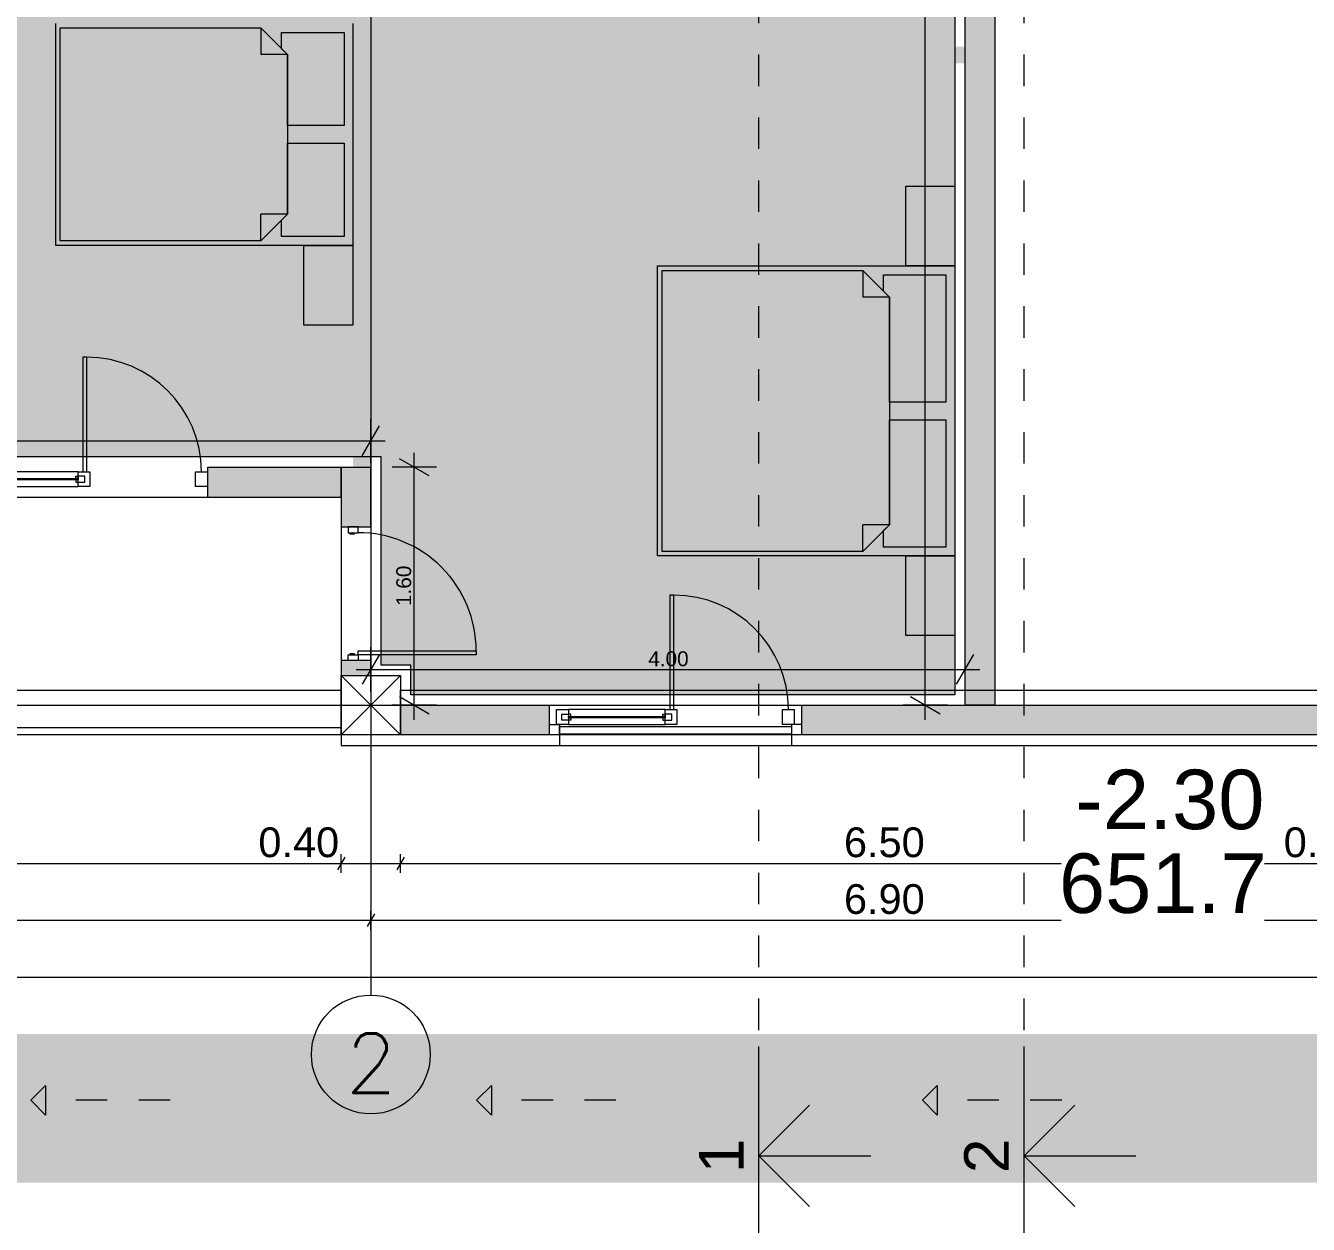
# Model space of a CAD drawing. Header units: millimetres. Extents: x 475616349 to 476941521, y 4620115302 to 4621446928.
# Drawn here: x 476502384 to 476511016, y 4620378871 to 4620386934 of the extents above; entities that cross this region are included whole.
import ezdxf

# ---------------------------------------------------------------- set-up
doc = ezdxf.new("R2010")
doc.units = ezdxf.units.MM
doc.header["$MEASUREMENT"] = 0
doc.set_wipeout_variables(frame=1)
doc.linetypes.add('Dashed', pattern=[423.333333, 211.666667, -211.666667])
doc.linetypes.add('Wipeout_Contour', pattern=[1000, 0, -1000])
for name, color, linetype, lineweight in [('0_Pen_No__42_Pen_No__250_Pen_No__5', 5, 'Continuous', 0), ('2D Drafting - General_Pen_No__1_Pen_No__7', 7, 'Continuous', 0), ('2D Drafting - General_Pen_No__250_Pen_No__7_Pen_No__250', 7, 'Continuous', 0), ('2D Drafting - General_Pen_No__250_Pen_No__7_Pen_No__7', 7, 'Continuous', 0), ('2D Drafting - General_Pen_No__7_Pen_No__250', 7, 'Continuous', 0), ('2D Drafting - General_Pen_No__7_Pen_No__7_Pen_No__7', 7, 'Continuous', 0), ('Annotation - Text_Pen_No__7_Pen_No__5', 5, 'Continuous', 0), ('Doors_Pen_No__7_Pen_No__7_Pen_No__7', 7, 'Continuous', 0), ('G-Anno-Nplt_Pen_No__151', 151, 'Continuous', 0), ('G-Anno-Nplt_Pen_No__4', 7, 'Continuous', 0), ('kar-panjara_Pen_No__7_Pen_No__7_Pen_No__7', 7, 'Continuous', 0), ('New_._Pen_No__1', 1, 'Continuous', 0), ('New_2D Drafting - General_Pen_No__250_Pen_No__7_Pen_No__7', 7, 'Continuous', 0), ('New_Annotation - Text_Pen_No__1', 1, 'Continuous', 0), ('New_Car-Art_Pen_No__40', 40, 'Continuous', 0), ('New_Doors_Pen_No__7_Pen_No__7_Pen_No__250', 7, 'Continuous', 0), ('New_Interior - Furniture _Pen_No__250', 7, 'Continuous', 0), ('New_New_0_Pen_No__41_Pen_No__7', 7, 'Continuous', 0), ('New_reg_nak_Pen_No__250', 7, 'Continuous', 0), ('New_reg_nak_Pen_No__7', 7, 'Continuous', 0), ('New_shenobebi_Pen_No__1', 1, 'Continuous', 0), ('New_zoma_Pen_No__1', 1, 'Continuous', 0), ('zoma_Pen_No__142', 142, 'Continuous', 0), ('zoma_Pen_No__4', 7, 'Continuous', 0), ('zoma_Pen_No__5_Pen_No__5', 5, 'Continuous', 0)]:
    doc.layers.add(name, color=color, linetype=linetype, lineweight=lineweight)
doc.layers.add('New_2D Drafting - General_Pen_No__250_Pen_No__7_Pen_No__15', color=7, linetype='Continuous', lineweight=0, true_color=0xf8d731)
for name, color, linetype in [('New_Car-Art', 7, 'Continuous'), ('New_zoma', 7, 'Continuous'), ('zoma', 7, 'Continuous')]:
    doc.layers.add(name, color=color, linetype=linetype)
doc.styles.add('GENERATED_STYLE_1', font='arial.ttf')
doc.styles.add('GENERATED_STYLE_2', font='arial.ttf')
doc.dimstyles.new('GENERATED_STYLE__1', dxfattribs={"dimtxt": 200, "dimasz": 64.421331, "dimexe": 0.18, "dimexo": 3, "dimgap": 0.09, "dimtad": 1, "dimtih": 1, "dimtoh": 1, "dimlfac": 0.001, "dimzin": 0, "dimdsep": 46, "dimtxsty": 'GENERATED_STYLE_2', "dimblk": 'ARROWHEAD_2', "dimblk1": 'ARROWHEAD_2', "dimblk2": 'ARROWHEAD_2', "dimcen": 0.09, "dimclrd": 142, "dimclre": 142, "dimclrt": 142, "dimadec": 0, "dimazin": 0, "dimtfac": 1, "dimtdec": 4, "dimtmove": 0, "dimatfit": 3, "dimfxl": 1, "dimtolj": 1, "dimtzin": 0, "dimarcsym": 0})
doc.dimstyles.new('GENERATED_STYLE__41', dxfattribs={"dimtxt": 100, "dimasz": 152, "dimexe": 0.18, "dimexo": 3, "dimgap": 0.09, "dimtad": 1, "dimtih": 1, "dimtoh": 1, "dimlfac": 0.001, "dimzin": 0, "dimdsep": 46, "dimtxsty": 'GENERATED_STYLE_2', "dimblk": 'ARROWHEAD_2', "dimblk1": 'ARROWHEAD_2', "dimblk2": 'ARROWHEAD_2', "dimcen": 0.09, "dimclrd": 7, "dimclre": 7, "dimclrt": 7, "dimadec": 0, "dimazin": 0, "dimtfac": 1, "dimtdec": 4, "dimtmove": 0, "dimatfit": 3, "dimfxl": 1, "dimtolj": 1, "dimtzin": 0, "dimarcsym": 0})
doc.dimstyles.new('GENERATED_STYLE__43', dxfattribs={"dimtxt": 100, "dimasz": 152, "dimexe": 0.18, "dimexo": 3, "dimgap": 0.09, "dimtad": 1, "dimlfac": 0.001, "dimzin": 0, "dimdsep": 46, "dimtxsty": 'GENERATED_STYLE_2', "dimblk": 'ARROWHEAD_2', "dimblk1": 'ARROWHEAD_2', "dimblk2": 'ARROWHEAD_2', "dimcen": 0.09, "dimclrd": 7, "dimclre": 7, "dimclrt": 7, "dimadec": 0, "dimazin": 0, "dimtfac": 1, "dimtdec": 4, "dimtmove": 0, "dimatfit": 3, "dimfxl": 1, "dimtolj": 1, "dimtzin": 0, "dimarcsym": 0})
doc.dimstyles.new('GENERATED_STYLE__53', dxfattribs={"dimtxt": 279.999995, "dimasz": 64.421331, "dimexe": 0.18, "dimexo": 3, "dimgap": 0.09, "dimtad": 1, "dimlfac": 0.001, "dimzin": 0, "dimdsep": 46, "dimtxsty": 'GENERATED_STYLE_1', "dimblk": 'ARROWHEAD_2', "dimblk1": 'ARROWHEAD_2', "dimblk2": 'ARROWHEAD_2', "dimcen": 0.09, "dimclrd": 1, "dimclre": 1, "dimclrt": 1, "dimadec": 0, "dimazin": 0, "dimtfac": 1, "dimtdec": 4, "dimtmove": 2, "dimatfit": 3, "dimfxl": 1, "dimtolj": 1, "dimtzin": 0, "dimarcsym": 0})

# ---------------------------------------------------------------- blocks, each defined once
blk = doc.blocks.new('Line_37', base_point=(476509356.7, 4620379706.4))
at = {"layer": 'New_Car-Art_Pen_No__40', "linetype": 'Continuous', "lineweight": 0}
blk.add_hatch(color=40, dxfattribs=at).paths.add_polyline_path([(476508418.8, 4620379706.4), (476508518.8, 4620379606.4), (476508518.8, 4620379806.4)])
at = {"layer": 'New_Car-Art_Pen_No__40', "color": 40, "linetype": 'Continuous', "lineweight": 0}
for p, q in [((476508418.8, 4620379706.4), (476508518.8, 4620379806.4)), ((476508518.8, 4620379806.4), (476508518.8, 4620379606.4)), ((476508418.8, 4620379706.4), (476508518.8, 4620379606.4))]:
    blk.add_line(p, q, dxfattribs=at)
at = {"layer": 'New_Car-Art_Pen_No__40', "color": 40, "linetype": 'Dashed', "lineweight": 0}
blk.add_line((476509356.7, 4620379706.4), (476508518.8, 4620379706.4), dxfattribs=at)
blk = doc.blocks.new('Line_38', base_point=(476506356.7, 4620379706.4))
at = {"layer": 'New_Car-Art_Pen_No__40', "linetype": 'Continuous', "lineweight": 0}
blk.add_hatch(color=40, dxfattribs=at).paths.add_polyline_path([(476505418.8, 4620379706.4), (476505518.8, 4620379606.4), (476505518.8, 4620379806.4)])
at = {"layer": 'New_Car-Art_Pen_No__40', "color": 40, "linetype": 'Continuous', "lineweight": 0}
for p, q in [((476505418.8, 4620379706.4), (476505518.8, 4620379806.4)), ((476505518.8, 4620379806.4), (476505518.8, 4620379606.4)), ((476505418.8, 4620379706.4), (476505518.8, 4620379606.4))]:
    blk.add_line(p, q, dxfattribs=at)
at = {"layer": 'New_Car-Art_Pen_No__40', "color": 40, "linetype": 'Dashed', "lineweight": 0}
blk.add_line((476506356.7, 4620379706.4), (476505518.8, 4620379706.4), dxfattribs=at)
blk = doc.blocks.new('Line_39', base_point=(476503356.7, 4620379706.4))
at = {"layer": 'New_Car-Art_Pen_No__40', "linetype": 'Continuous', "lineweight": 0}
blk.add_hatch(color=40, dxfattribs=at).paths.add_polyline_path([(476502418.8, 4620379706.4), (476502518.8, 4620379606.4), (476502518.8, 4620379806.4)])
at = {"layer": 'New_Car-Art_Pen_No__40', "color": 40, "linetype": 'Continuous', "lineweight": 0}
for p, q in [((476502418.8, 4620379706.4), (476502518.8, 4620379806.4)), ((476502518.8, 4620379806.4), (476502518.8, 4620379606.4)), ((476502418.8, 4620379706.4), (476502518.8, 4620379606.4))]:
    blk.add_line(p, q, dxfattribs=at)
at = {"layer": 'New_Car-Art_Pen_No__40', "color": 40, "linetype": 'Dashed', "lineweight": 0}
blk.add_line((476503356.7, 4620379706.4), (476502518.8, 4620379706.4), dxfattribs=at)
blk = doc.blocks.new('*D1218', base_point=(476577134.1, 4620325125.7))
at = {"layer": 'zoma_Pen_No__142', "color": 142, "linetype": 'Continuous', "lineweight": 0, "transparency": 16777216}
for p, q in [((476497807.1, 4620380853.2), (476497807.1, 4620380980.3)), ((476504707.1, 4620380853.2), (476504707.1, 4620380980.3)), ((476497765.7, 4620380916.8), (476497807.1, 4620380916.8)), ((476497831.6, 4620380959.2), (476497782.7, 4620380874.4)), ((476497807.1, 4620380916.8), (476504707.1, 4620380916.8)), ((476504731.6, 4620380959.2), (476504682.7, 4620380874.4))]:
    blk.add_line(p, q, dxfattribs=at)
at = {"layer": 'zoma_Pen_No__142', "color": 142, "lineweight": 0, "transparency": 16777216, "insert": (476500991.1, 4620380956.8), "char_height": 200, "attachment_point": 7, "style": 'GENERATED_STYLE_2'}
blk.add_mtext('\\A1;{\\pql;\\fArial CYR|b0|i0|c204|p34;6.90}', dxfattribs=at)
blk = doc.blocks.new('ARROWHEAD_2')
at = {"color": 0, "linetype": 'Continuous', "lineweight": 0}
for p, q in [((-0.378, -0.655), (0.378, 0.655)), ((0, 0), (-1, 0))]:
    blk.add_line(p, q, dxfattribs=at)
blk = doc.blocks.new('*D1219', base_point=(476577134.1, 4620325125.7))
at = {"layer": 'zoma_Pen_No__142', "color": 142, "linetype": 'Continuous', "lineweight": 0, "transparency": 16777216}
for p, q in [((476504707.1, 4620380853.2), (476504707.1, 4620380980.3)), ((476511607.1, 4620380853.2), (476511607.1, 4620380980.3)), ((476504731.6, 4620380959.2), (476504682.7, 4620380874.4)), ((476504707.1, 4620380916.8), (476511607.1, 4620380916.8)), ((476511631.6, 4620380959.2), (476511582.7, 4620380874.4))]:
    blk.add_line(p, q, dxfattribs=at)
at = {"layer": 'zoma_Pen_No__142', "color": 142, "lineweight": 0, "transparency": 16777216, "insert": (476507891.1, 4620380956.8), "char_height": 200, "attachment_point": 7, "style": 'GENERATED_STYLE_2'}
blk.add_mtext('\\A1;{\\pql;\\fArial CYR|b0|i0|c204|p34;6.90}', dxfattribs=at)
blk = doc.blocks.new('*D1230', base_point=(476577134.1, 4620325125.7))
at = {"layer": 'zoma_Pen_No__142', "color": 142, "linetype": 'Continuous', "lineweight": 0, "transparency": 16777216}
for p, q in [((476497565.7, 4620380534), (476497607.1, 4620380534)), ((476497631.6, 4620380576.4), (476497582.7, 4620380491.6)), ((476497607.1, 4620380470.4), (476497607.1, 4620380597.6)), ((476497607.1, 4620380534), (476539407.1, 4620380534)), ((476539382.7, 4620380491.6), (476539431.6, 4620380576.4)), ((476539407.1, 4620380470.4), (476539407.1, 4620380597.6)), ((476539407.1, 4620380534), (476539448.6, 4620380534))]:
    blk.add_line(p, q, dxfattribs=at)
at = {"layer": 'zoma_Pen_No__142', "color": 142, "lineweight": 0, "transparency": 16777216, "insert": (476518165.2, 4620380574), "char_height": 200, "attachment_point": 7, "style": 'GENERATED_STYLE_2'}
blk.add_mtext('\\A1;{\\pql;\\fArial CYR|b0|i0|c204|p34;41.80}', dxfattribs=at)
blk = doc.blocks.new('*D1232', base_point=(476577134.1, 4620325125.7))
at = {"layer": 'zoma_Pen_No__142', "color": 142, "linetype": 'Continuous', "lineweight": 0, "transparency": 16777216}
for p, q in [((476498031.6, 4620381340.9), (476497982.7, 4620381256.2)), ((476498007.1, 4620381235), (476498007.1, 4620381362.1)), ((476504531.6, 4620381340.9), (476504482.7, 4620381256.2)), ((476504507.1, 4620381235), (476504507.1, 4620381362.1)), ((476498007.1, 4620381298.6), (476504507.1, 4620381298.6))]:
    blk.add_line(p, q, dxfattribs=at)
at = {"layer": 'zoma_Pen_No__142', "color": 142, "lineweight": 0, "transparency": 16777216, "char_height": 200, "attachment_point": 7, "style": 'GENERATED_STYLE_2'}
for s, insert in [('\\A1;{\\pql;\\fArial CYR|b0|i0|c204|p34;6.50}', (476500991.1, 4620381338.6)), ('\\A1;{\\pql;\\fArial CYR|b0|i0|c204|p34;0.40}', (476503950.5, 4620381338.6))]:
    blk.add_mtext(s, dxfattribs=dict(at, insert=insert))
blk = doc.blocks.new('*D1233', base_point=(476577134.1, 4620325125.7))
at = {"layer": 'zoma_Pen_No__142', "color": 142, "linetype": 'Continuous', "lineweight": 0, "transparency": 16777216}
for p, q in [((476504531.6, 4620381340.9), (476504482.7, 4620381256.2)), ((476504507.1, 4620381235), (476504507.1, 4620381362.1)), ((476504931.6, 4620381340.9), (476504882.7, 4620381256.2)), ((476504907.1, 4620381235), (476504907.1, 4620381362.1)), ((476504507.1, 4620381298.6), (476504907.1, 4620381298.6))]:
    blk.add_line(p, q, dxfattribs=at)
blk = doc.blocks.new('*D1234', base_point=(476577134.1, 4620325125.7))
at = {"layer": 'zoma_Pen_No__142', "color": 142, "linetype": 'Continuous', "lineweight": 0, "transparency": 16777216}
for p, q in [((476504931.6, 4620381340.9), (476504882.7, 4620381256.2)), ((476504907.1, 4620381235), (476504907.1, 4620381362.1)), ((476511431.6, 4620381340.9), (476511382.7, 4620381256.2)), ((476511407.1, 4620381235), (476511407.1, 4620381362.1)), ((476504907.1, 4620381298.6), (476511407.1, 4620381298.6))]:
    blk.add_line(p, q, dxfattribs=at)
at = {"layer": 'zoma_Pen_No__142', "color": 142, "lineweight": 0, "transparency": 16777216, "char_height": 200, "attachment_point": 7, "style": 'GENERATED_STYLE_2'}
for s, insert in [('\\A1;{\\pql;\\fArial CYR|b0|i0|c204|p34;6.50}', (476507891.1, 4620381338.6)), ('\\A1;{\\pql;\\fArial CYR|b0|i0|c204|p34;0.40}', (476510850.5, 4620381338.6))]:
    blk.add_mtext(s, dxfattribs=dict(at, insert=insert))
blk = doc.blocks.new('*D1899', base_point=(476577134.1, 4620325125.7))
at = {"layer": 'zoma_Pen_No__4', "color": 7, "linetype": 'Continuous', "lineweight": 0, "transparency": 16777216}
for p, q in [((476497807.3, 4620383991.7), (476497807.3, 4620384291.7)), ((476504706.9, 4620383991.7), (476504706.9, 4620384291.7)), ((476497865.1, 4620384241.7), (476497749.6, 4620384041.7)), ((476504649.2, 4620384041.7), (476504764.7, 4620384241.7)), ((476497709.5, 4620384141.7), (476497807.3, 4620384141.7)), ((476497807.3, 4620384141.7), (476504706.9, 4620384141.7)), ((476504706.9, 4620384141.7), (476504804.7, 4620384141.7))]:
    blk.add_line(p, q, dxfattribs=at)
at = {"layer": 'zoma_Pen_No__4', "color": 7, "lineweight": 0, "transparency": 16777216, "insert": (476501124.1, 4620384161.7), "char_height": 100, "attachment_point": 7, "style": 'GENERATED_STYLE_2'}
blk.add_mtext('\\A1;{\\pql;\\fArial CYR|b0|i0|c204|p34;6.90}', dxfattribs=at)
blk = doc.blocks.new('*D1900', base_point=(476577134.1, 4620325125.7))
at = {"layer": 'zoma_Pen_No__4', "color": 7, "linetype": 'Continuous', "lineweight": 0, "transparency": 16777216}
for p, q in [((476505099.9, 4620383905.7), (476504899.9, 4620384021.2)), ((476504999.9, 4620383963.5), (476504999.9, 4620384061.3)), ((476505149.9, 4620383963.5), (476504849.9, 4620383963.5)), ((476504999.9, 4620382363.5), (476504999.9, 4620383963.5)), ((476505149.9, 4620382363.5), (476504849.9, 4620382363.5)), ((476504899.9, 4620382421.2), (476505099.9, 4620382305.7)), ((476504999.9, 4620382265.7), (476504999.9, 4620382363.5))]:
    blk.add_line(p, q, dxfattribs=at)
at = {"layer": 'zoma_Pen_No__4', "color": 7, "lineweight": 0, "transparency": 16777216, "insert": (476504979.9, 4620383030.4), "char_height": 100, "attachment_point": 7, "rotation": 90, "style": 'GENERATED_STYLE_2'}
blk.add_mtext('\\A1;{\\pql;\\fArial CYR|b0|i0|c204|p34;1.60}', dxfattribs=at)
blk = doc.blocks.new('*D1901', base_point=(476577134.1, 4620325125.7))
at = {"layer": 'zoma_Pen_No__4', "color": 7, "linetype": 'Continuous', "lineweight": 0, "transparency": 16777216}
for p, q in [((476504764.9, 4620382704.5), (476504649.4, 4620382504.5)), ((476504707.1, 4620382454.5), (476504707.1, 4620382754.5)), ((476508649.4, 4620382504.5), (476508764.9, 4620382704.5)), ((476508707.1, 4620382454.5), (476508707.1, 4620382754.5)), ((476504609.3, 4620382604.5), (476504707.1, 4620382604.5)), ((476504707.1, 4620382604.5), (476508707.1, 4620382604.5)), ((476508707.1, 4620382604.5), (476508804.9, 4620382604.5))]:
    blk.add_line(p, q, dxfattribs=at)
at = {"layer": 'zoma_Pen_No__4', "color": 7, "lineweight": 0, "transparency": 16777216, "insert": (476506574.1, 4620382624.5), "char_height": 100, "attachment_point": 7, "style": 'GENERATED_STYLE_2'}
blk.add_mtext('\\A1;{\\pql;\\fArial CYR|b0|i0|c204|p34;4.00}', dxfattribs=at)
blk = doc.blocks.new('*D1902', base_point=(476577134.1, 4620325125.7))
at = {"layer": 'zoma_Pen_No__4', "color": 7, "linetype": 'Continuous', "lineweight": 0, "transparency": 16777216}
for p, q in [((476508538.2, 4620392612.4), (476508338.2, 4620392727.9)), ((476508438.2, 4620392670.2), (476508438.2, 4620392768)), ((476508588.2, 4620392670.2), (476508288.2, 4620392670.2)), ((476508438.2, 4620382363.5), (476508438.2, 4620392670.2)), ((476508588.2, 4620382363.5), (476508288.2, 4620382363.5)), ((476508338.2, 4620382421.2), (476508538.2, 4620382305.7)), ((476508438.2, 4620382265.7), (476508438.2, 4620382363.5))]:
    blk.add_line(p, q, dxfattribs=at)
at = {"layer": 'zoma_Pen_No__4', "color": 7, "lineweight": 0, "transparency": 16777216, "insert": (476508418.2, 4620387345.9), "char_height": 100, "attachment_point": 7, "rotation": 90, "style": 'GENERATED_STYLE_2'}
blk.add_mtext('\\A1;{\\pql;\\fArial CYR|b0|i0|c204|p34;10.31}', dxfattribs=at)
blk = doc.blocks.new('*D2353', base_point=(476577134.1, 4620325125.7))
at = {"layer": 'New_zoma_Pen_No__1', "color": 1, "linetype": 'Continuous', "lineweight": 0, "transparency": 16777216}
for p, q in [((476519178.4, 4620382863.5), (476519051.2, 4620382863.5)), ((476519157.2, 4620382839), (476519072.4, 4620382887.9)), ((476519114.8, 4620382863.5), (476519114.8, 4620382904.9)), ((476519114.8, 4620376864.2), (476519114.8, 4620382863.5)), ((476519178.4, 4620376864.2), (476519051.2, 4620376864.2)), ((476519072.4, 4620376888.6), (476519157.2, 4620376839.7)), ((476519114.8, 4620376822.7), (476519114.8, 4620376864.2))]:
    blk.add_line(p, q, dxfattribs=at)
at = {"color": 254, "linetype": 'Wipeout_Contour', "lineweight": 0, "ltscale": 18579553919.84245, "transparency": 16777216}
blk.add_wipeout([(476519108.8, 4620380374.7), (476519108.8, 4620381219.7), (476518728.8, 4620381219.7), (476518728.8, 4620380374.7)], dxfattribs=at).dxf.layer = 'New_zoma'
at = {"layer": 'New_zoma_Pen_No__1', "color": 1, "lineweight": 0, "transparency": 16777216, "insert": (476519058.8, 4620380424.7), "char_height": 280, "attachment_point": 7, "rotation": 90, "style": 'GENERATED_STYLE_1'}
blk.add_mtext('\\A1;{\\pql;\\fArial|b0|i0|c0|p34;6.00}', dxfattribs=at)

msp = doc.modelspace()

# ---------------------------------------------------------------- hatches: boundary and pattern name
at = {"layer": '2D Drafting - General_Pen_No__250_Pen_No__7_Pen_No__7', "linetype": 'Continuous', "lineweight": 0}
for points in [[(476508707.131, 4620382363.476), (476508707.131, 4620392666.734), (476508907.131, 4620392666.734), (476508907.131, 4620382363.476)], [(476503607.289, 4620383763.472), (476504507.131, 4620383763.472), (476504507.131, 4620383963.472), (476503607.289, 4620383963.472)], [(476504506.939, 4620383963.472), (476504506.939, 4620383563.457), (476504706.939, 4620383563.457), (476504706.939, 4620383963.472)], [(476504707.131, 4620382663.459), (476504507.131, 4620382663.459), (476504507.131, 4620382563.476), (476504707.131, 4620382563.476)], [(476504907.131, 4620382363.477), (476505907.155, 4620382363.477), (476505907.155, 4620382163.477), (476504907.131, 4620382163.477)], [(476511407.131, 4620382163.476), (476507607.157, 4620382163.477), (476507607.157, 4620382363.477), (476511407.131, 4620382363.476)]]:
    msp.add_hatch(color=7, dxfattribs=at).paths.add_polyline_path(points)
at = {"layer": 'G-Anno-Nplt_Pen_No__151', "linetype": 'Continuous', "lineweight": 0, "true_color": 0x1f2f3f}
h = msp.add_hatch(color=169, dxfattribs=at)
h.paths.add_polyline_path([(476497807.131, 4620388623.288), (476497877.131, 4620388623.288), (476498207.131, 4620388623.288), (476498207.131, 4620389163.476), (476498007.131, 4620389163.476), (476498007.131, 4620389533.476), (476497877.131, 4620389533.476), (476497877.131, 4620391557.784), (476497877.131, 4620392493.476), (476498077.131, 4620392493.476), (476498077.131, 4620392793.476), (476498277.131, 4620392793.476), (476498277.131, 4620393473.664), (476497877.131, 4620393473.664), (476497877.131, 4620399393.476), (476498077.131, 4620399393.476), (476498077.131, 4620399593.476), (476504437.13, 4620399593.476), (476504437.13, 4620392733.476), (476504137.131, 4620392733.476), (476504137.131, 4620392172.458), (476504617.13, 4620392172.458), (476504617.13, 4620392493.476), (476504617.13, 4620392563.476), (476504807.398, 4620392563.476), (476504807.398, 4620392493.476), (476504807.398, 4620392266.734), (476505497.319, 4620392266.734), (476505497.319, 4620392663.476), (476508707.131, 4620392663.476), (476508707.131, 4620389165.316), (476508637.131, 4620389165.316), (476508637.131, 4620382633.476), (476508637.131, 4620382433.534), (476504977.131, 4620382433.534), (476504977.131, 4620382633.476), (476504777.131, 4620382633.476), (476504777.131, 4620384033.472), (476497877.131, 4620384033.472), (476497877.131, 4620387635.125), (476497807.131, 4620387635.125)])
h.paths.add_polyline_path([(476504507.131, 4620389463.476), (476504507.131, 4620389063.476), (476504907.131, 4620389063.476), (476504907.131, 4620389463.476)], flags=0)
at = {"layer": 'New_2D Drafting - General_Pen_No__250_Pen_No__7_Pen_No__15', "linetype": 'Continuous', "lineweight": 0, "true_color": 0x7c6b18}
msp.add_hatch(color=46, dxfattribs=at).paths.add_polyline_path([(476490806.738, 4620379152.204), (476526556.733, 4620379152.204), (476526556.733, 4620371872.491), (476526556.733, 4620370872.491), (476531079.146, 4620370872.491), (476531079.146, 4620371872.491), (476527556.733, 4620371872.491), (476527556.733, 4620379260.688), (476527556.733, 4620380152.204), (476491806.738, 4620380152.204), (476491806.738, 4620405217.052), (476490806.738, 4620405217.052), (476490806.738, 4620380152.204)])
at = {"layer": 'New_2D Drafting - General_Pen_No__250_Pen_No__7_Pen_No__7', "linetype": 'Continuous', "lineweight": 0}
for points in [[(476504706.939, 4620389063.476), (476504586.939, 4620389063.476), (476504586.939, 4620383963.472), (476504706.939, 4620383963.472)], [(476506000.523, 4620386680.639), (476508707.131, 4620386680.639), (476508707.131, 4620386793.466), (476506000.523, 4620386793.466)]]:
    msp.add_hatch(color=7, dxfattribs=at).paths.add_polyline_path(points)

# ---------------------------------------------------------------- linework, layer by layer
at = {"layer": '0_Pen_No__42_Pen_No__250_Pen_No__5', "color": 5, "linetype": 'Continuous', "lineweight": 0}
msp.add_circle((476504707.131, 4620380013.92), 400, dxfattribs=at)
at = {"layer": '2D Drafting - General_Pen_No__1_Pen_No__7', "color": 7, "linetype": 'Continuous', "lineweight": 0}
for p, q in [((476504507.131, 4620382163.476), (476504907.131, 4620382563.476)), ((476504907.131, 4620382163.476), (476504507.131, 4620382563.476))]:
    msp.add_line(p, q, dxfattribs=at)
at = {"layer": '2D Drafting - General_Pen_No__1_Pen_No__7', "color": 7, "linetype": 'Continuous', "lineweight": 0, "flags": 128}
for points in [[(476504907.131, 4620382163.476), (476504507.131, 4620382163.476), (476504507.131, 4620382563.476), (476504907.131, 4620382563.476)], [(476504507.131, 4620382163.476), (476498007.131, 4620382163.476), (476498007.131, 4620382463.476), (476504507.131, 4620382463.476)], [(476511407.131, 4620382163.476), (476504907.131, 4620382163.476), (476504907.131, 4620382463.476), (476511407.131, 4620382463.476)]]:
    msp.add_lwpolyline(points, close=True, dxfattribs=at)
at = {"layer": '2D Drafting - General_Pen_No__250_Pen_No__7_Pen_No__250', "color": 7, "linetype": 'Continuous', "lineweight": 0, "flags": 128}
for points in [[(476508707.131, 4620382363.476), (476508707.131, 4620392666.734), (476508907.131, 4620392666.734), (476508907.131, 4620382363.476)], [(476504506.939, 4620383963.472), (476504506.939, 4620383563.457), (476504706.939, 4620383563.457), (476504706.939, 4620383963.472)], [(476504707.131, 4620382663.459), (476504507.131, 4620382663.459), (476504507.131, 4620382563.476), (476504707.131, 4620382563.476)], [(476504907.131, 4620382363.477), (476505907.155, 4620382363.477), (476505907.155, 4620382163.477), (476504907.131, 4620382163.477)], [(476511407.131, 4620382163.476), (476507607.157, 4620382163.477), (476507607.157, 4620382363.477), (476511407.131, 4620382363.476)]]:
    msp.add_lwpolyline(points, close=True, dxfattribs=at)
at = {"layer": '2D Drafting - General_Pen_No__250_Pen_No__7_Pen_No__7', "color": 7, "linetype": 'Continuous', "lineweight": 0, "flags": 128}
msp.add_lwpolyline([(476503607.289, 4620383763.472), (476504507.131, 4620383763.472), (476504507.131, 4620383963.472), (476503607.289, 4620383963.472)], close=True, dxfattribs=at)
at = {"layer": '2D Drafting - General_Pen_No__7_Pen_No__250', "color": 7, "linetype": 'Continuous', "lineweight": 0, "flags": 128}
for points in [[(476505907.155, 4620382233.553), (476505977.169, 4620382233.552), (476505977.168, 4620382093.476)], [(476507607.155, 4620382233.603), (476507537.14, 4620382233.605), (476507537.146, 4620382093.476)]]:
    msp.add_lwpolyline(points, dxfattribs=at)
at = {"layer": '2D Drafting - General_Pen_No__7_Pen_No__7_Pen_No__7', "color": 7, "linetype": 'Continuous', "lineweight": 0, "flags": 128}
for points in [[(476502087.293, 4620383834.013), (476502737.293, 4620383834.041), (476502737.289, 4620383933.98), (476502087.289, 4620383933.952)], [(476506037.176, 4620382233.555), (476506687.176, 4620382233.584), (476506687.172, 4620382333.523), (476506037.172, 4620382333.494)]]:
    msp.add_lwpolyline(points, close=True, dxfattribs=at)
at = {"layer": '2D Drafting - General_Pen_No__7_Pen_No__7_Pen_No__7', "color": 7, "linetype": 'Continuous', "lineweight": 0}
for centre, radius, start, end in [((476502796.978, 4620383933.993), 770.311, 0.005711, 90.0025313), ((476504621.798, 4620382729.635), 794.311, 359.9985151, 90.0001966), ((476506746.861, 4620382333.536), 770.311, 0.005711, 90.0025313)]:
    msp.add_arc(centre, radius, start, end, dxfattribs=at)
at = {"layer": 'Doors_Pen_No__7_Pen_No__7_Pen_No__7', "color": 7, "linetype": 'Continuous', "lineweight": 0, "flags": 128}
for points in [[(476502770.311, 4620383933.992), (476502796.978, 4620383933.993), (476502796.944, 4620384704.305), (476502770.277, 4620384704.303)], [(476504554.063, 4620383563.459), (476504554.062, 4620383523.948), (476504621.796, 4620383523.946), (476504621.797, 4620383563.457)], [(476504568.462, 4620383515.058), (476504568.462, 4620383523.947), (476504595.129, 4620383523.947), (476504595.129, 4620383515.058)], [(476506720.194, 4620382333.535), (476506746.861, 4620382333.536), (476506746.827, 4620383103.847), (476506720.16, 4620383103.846)], [(476504554.063, 4620382663.459), (476504554.064, 4620382702.97), (476504621.798, 4620382702.968), (476504621.797, 4620382663.457)], [(476504568.464, 4620382702.97), (476504568.465, 4620382711.858), (476504595.131, 4620382711.858), (476504595.131, 4620382702.969)], [(476504621.798, 4620382702.968), (476504621.798, 4620382729.635), (476505416.11, 4620382729.614), (476505416.109, 4620382702.948)]]:
    msp.add_lwpolyline(points, close=True, dxfattribs=at)
at = {"layer": 'G-Anno-Nplt_Pen_No__4', "color": 7, "linetype": 'Continuous', "lineweight": 0, "flags": 128}
msp.add_lwpolyline([(476504437.13, 4620399593.476), (476504437.13, 4620392733.476), (476504137.131, 4620392733.476), (476504137.131, 4620392172.458), (476504617.13, 4620392172.458), (476504617.13, 4620392493.476), (476504617.13, 4620392563.476), (476504807.398, 4620392563.476), (476504807.398, 4620392493.476), (476504807.398, 4620392266.734), (476505497.319, 4620392266.734), (476505497.319, 4620392663.476), (476508707.131, 4620392663.476), (476508707.131, 4620389165.316), (476508637.131, 4620389165.316), (476508637.131, 4620382633.476), (476508637.131, 4620382433.534), (476504977.131, 4620382433.534), (476504977.131, 4620382633.476), (476504777.131, 4620382633.476), (476504777.131, 4620384033.472), (476497877.131, 4620384033.472)], dxfattribs=at)
at = {"layer": 'kar-panjara_Pen_No__7_Pen_No__7_Pen_No__7', "color": 7, "linetype": 'Continuous', "lineweight": 0, "flags": 128}
for points in [[(476502722.29, 4620383903.98), (476502737.29, 4620383903.98), (476502737.291, 4620383888.98), (476502722.291, 4620383888.98)], [(476502782.29, 4620383903.982), (476502737.29, 4620383903.98), (476502737.291, 4620383888.98), (476502737.291, 4620383878.98), (476502722.291, 4620383878.98), (476502722.292, 4620383863.98), (476502782.292, 4620383863.982)], [(476502817.293, 4620383833.984), (476502737.293, 4620383833.98), (476502737.289, 4620383933.98), (476502817.289, 4620383933.984)], [(476503607.293, 4620383834.062), (476503527.293, 4620383834.058), (476503527.289, 4620383934.058), (476503607.289, 4620383934.062)], [(476502087.291, 4620383888.952), (476502737.291, 4620383888.98), (476502737.291, 4620383878.98), (476502087.291, 4620383878.952)], [(476506037.176, 4620382233.555), (476505957.176, 4620382233.552), (476505957.172, 4620382333.552), (476506037.172, 4620382333.555)], [(476505992.173, 4620382303.492), (476506037.173, 4620382303.494), (476506037.174, 4620382288.494), (476506037.174, 4620382278.494), (476506052.174, 4620382278.495), (476506052.175, 4620382263.495), (476505992.175, 4620382263.492)], [(476506052.173, 4620382303.495), (476506037.173, 4620382303.494), (476506037.174, 4620382288.494), (476506052.174, 4620382288.495)], [(476506037.174, 4620382288.494), (476506687.174, 4620382288.523), (476506687.174, 4620382278.523), (476506037.174, 4620382278.494)], [(476506672.173, 4620382303.522), (476506687.173, 4620382303.523), (476506687.174, 4620382288.523), (476506672.174, 4620382288.522)], [(476506732.173, 4620382303.525), (476506687.173, 4620382303.523), (476506687.174, 4620382288.523), (476506687.174, 4620382278.523), (476506672.174, 4620382278.522), (476506672.175, 4620382263.522), (476506732.175, 4620382263.525)], [(476506767.176, 4620382233.527), (476506687.176, 4620382233.523), (476506687.172, 4620382333.523), (476506767.172, 4620382333.527)], [(476507557.176, 4620382233.604), (476507477.176, 4620382233.601), (476507477.172, 4620382333.601), (476507557.172, 4620382333.604)]]:
    msp.add_lwpolyline(points, close=True, dxfattribs=at)
at = {"layer": 'New_Doors_Pen_No__7_Pen_No__7_Pen_No__250', "color": 7, "linetype": 'Continuous', "lineweight": 0, "flags": 128}
msp.add_lwpolyline([(476498597.444, 4620382212.601), (476504507.131, 4620382212.601)], dxfattribs=at)
at = {"layer": 'New_Interior - Furniture _Pen_No__250', "color": 7, "linetype": 'Continuous', "lineweight": 0, "flags": 128}
msp.add_lwpolyline([(476504507.131, 4620383763.472), (476504507.131, 4620382163.476), (476498007.131, 4620382163.476), (476498007.131, 4620382563.476), (476497807.323, 4620382563.476), (476497807.323, 4620383763.472)], close=True, dxfattribs=at)
at = {"layer": 'New_New_0_Pen_No__41_Pen_No__7', "color": 7, "linetype": 'Continuous', "lineweight": 0}
for p, q in [((476502586.939, 4620385456.605), (476502586.939, 4620386949.401)), ((476504586.939, 4620386949.401), (476504586.939, 4620385456.605)), ((476502616.939, 4620386203.003), (476502616.939, 4620386919.401)), ((476502616.939, 4620386919.401), (476503966.939, 4620386919.401)), ((476503966.939, 4620386919.401), (476504146.939, 4620386739.401)), ((476503966.939, 4620386919.401), (476503966.939, 4620386739.401)), ((476504146.939, 4620386739.401), (476503966.939, 4620386739.401)), ((476504146.939, 4620386739.401), (476504146.939, 4620386203.003)), ((476502616.939, 4620385486.605), (476502616.939, 4620386203.003)), ((476504146.939, 4620386203.003), (476504146.939, 4620385666.605)), ((476508306.549, 4620385317.792), (476508306.549, 4620385853.78)), ((476508306.549, 4620385853.78), (476508637.131, 4620385853.78)), ((476508637.131, 4620385853.78), (476508637.131, 4620385317.792)), ((476504146.939, 4620385666.605), (476503966.939, 4620385486.605)), ((476503966.939, 4620385486.605), (476503966.939, 4620385666.605)), ((476504146.939, 4620385666.605), (476503966.939, 4620385666.605)), ((476504586.939, 4620385456.605), (476502586.939, 4620385456.605)), ((476503966.939, 4620385486.605), (476502616.939, 4620385486.605)), ((476504256.357, 4620384920.618), (476504256.357, 4620385456.605)), ((476504256.357, 4620385456.605), (476504586.939, 4620385456.605)), ((476504586.939, 4620385456.605), (476504586.939, 4620384920.618)), ((476506637.131, 4620383367.566), (476506637.131, 4620385317.792)), ((476506637.131, 4620385317.792), (476508637.131, 4620385317.792)), ((476506667.131, 4620384342.679), (476506667.131, 4620385287.792)), ((476506667.131, 4620385287.792), (476508017.131, 4620385287.792)), ((476508017.131, 4620385287.792), (476508197.131, 4620385107.792)), ((476508017.131, 4620385287.792), (476508017.131, 4620385107.792)), ((476508637.131, 4620385317.792), (476508306.549, 4620385317.792)), ((476508637.131, 4620385317.792), (476508637.131, 4620383367.566)), ((476508197.131, 4620385107.792), (476508017.131, 4620385107.792)), ((476508197.131, 4620385107.792), (476508197.131, 4620384342.679)), ((476504586.939, 4620384920.618), (476504256.357, 4620384920.618)), ((476506667.131, 4620383397.566), (476506667.131, 4620384342.679)), ((476508197.131, 4620384342.679), (476508197.131, 4620383577.566)), ((476508197.131, 4620383577.566), (476508017.131, 4620383397.566)), ((476508017.131, 4620383397.566), (476508017.131, 4620383577.566)), ((476508197.131, 4620383577.566), (476508017.131, 4620383577.566)), ((476508017.131, 4620383397.566), (476506667.131, 4620383397.566)), ((476508637.131, 4620383367.566), (476506637.131, 4620383367.566)), ((476508306.549, 4620382831.578), (476508306.549, 4620383367.566)), ((476508306.549, 4620383367.566), (476508637.131, 4620383367.566)), ((476508637.131, 4620383367.566), (476508637.131, 4620382831.578)), ((476508637.131, 4620382831.578), (476508306.549, 4620382831.578))]:
    msp.add_line(p, q, dxfattribs=at)
at = {"layer": 'New_New_0_Pen_No__41_Pen_No__7', "color": 7, "linetype": 'Continuous', "lineweight": 0, "flags": 128}
for points in [[(476504146.939, 4620386739.401), (476504106.939, 4620386779.401), (476504106.939, 4620386889.401), (476504526.939, 4620386889.401), (476504526.939, 4620386263.003), (476504146.939, 4620386263.003)], [(476504146.939, 4620386143.003), (476504526.939, 4620386143.003), (476504526.939, 4620385516.605), (476504106.939, 4620385516.605), (476504106.939, 4620385626.605), (476504146.939, 4620385666.605)], [(476508197.131, 4620385107.792), (476508157.131, 4620385147.792), (476508157.131, 4620385257.792), (476508577.131, 4620385257.792), (476508577.131, 4620384402.679), (476508197.131, 4620384402.679)], [(476508197.131, 4620384282.679), (476508577.131, 4620384282.679), (476508577.131, 4620383427.566), (476508157.131, 4620383427.566), (476508157.131, 4620383537.566), (476508197.131, 4620383577.566)]]:
    msp.add_lwpolyline(points, close=True, dxfattribs=at)
at = {"layer": 'New_reg_nak_Pen_No__250', "color": 7, "linetype": 'Continuous', "lineweight": 0, "flags": 128}
msp.add_lwpolyline([(476507537.139, 4620382219.534), (476507537.139, 4620382169.587), (476505977.169, 4620382169.587), (476505977.169, 4620382219.534)], close=True, dxfattribs=at)
at = {"layer": 'New_reg_nak_Pen_No__7', "color": 7, "linetype": 'Continuous', "lineweight": 0, "flags": 128}
msp.add_lwpolyline([(476504507.131, 4620382163.476), (476504507.131, 4620382093.476), (476511807.131, 4620382093.476), (476511807.131, 4620382163.476)], dxfattribs=at)
at = {"layer": 'New_shenobebi_Pen_No__1', "color": 1, "linetype": 'Dashed', "lineweight": 0}
for points in [[(476507318.251, 4620379331.846), (476507318.251, 4620398623.503), (476505719.779, 4620398623.503), (476505719.779, 4620404160.713)], [(476509103.369, 4620379331.846), (476509103.369, 4620404160.713)]]:
    msp.add_lwpolyline(points, dxfattribs=at)
at = {"layer": 'New_shenobebi_Pen_No__1', "color": 1, "linetype": 'Continuous', "lineweight": 0}
for points in [[(476507318.251, 4620378594.973), (476507318.251, 4620380068.72)], [(476509103.369, 4620378594.973), (476509103.369, 4620380068.72)], [(476507318.251, 4620379331.846), (476507659.397, 4620379672.992)], [(476509103.369, 4620379331.846), (476509444.514, 4620379672.992)], [(476507318.251, 4620379331.846), (476508071.249, 4620379331.846)], [(476507318.251, 4620379331.846), (476507659.397, 4620378990.701)], [(476509103.369, 4620379331.846), (476509856.366, 4620379331.846)], [(476509103.369, 4620379331.846), (476509444.514, 4620378990.701)]]:
    msp.add_lwpolyline(points, dxfattribs=at)
at = {"layer": 'zoma_Pen_No__5_Pen_No__5', "color": 5, "linetype": 'Continuous', "lineweight": 0}
for p, q in [((476504707.131, 4620403989.287), (476504707.131, 4620380413.92)), ((476493726.58, 4620382363.476), (476543612.961, 4620382363.476)), ((476493726.58, 4620382363.476), (476543612.961, 4620382363.476))]:
    msp.add_line(p, q, dxfattribs=at)

# ---------------------------------------------------------------- block references
at = {"layer": 'New_Car-Art', "color": 40, "linetype": 'Dashed', "lineweight": 0}
for name, p in [('Line_39', (476503356.733, 4620379706.446)), ('Line_38', (476506356.733, 4620379706.446)), ('Line_37', (476509356.733, 4620379706.446))]:
    msp.add_blockref(name, p, dxfattribs=at)

# ---------------------------------------------------------------- texts
at = {"layer": 'Annotation - Text_Pen_No__7_Pen_No__5', "color": 5, "linetype": 'Continuous', "lineweight": 0, "insert": (476504709.288, 4620380156.215), "char_height": 400, "attachment_point": 2}
msp.add_mtext('\\A1;{\\pqc;\\Ftxt.shx;2}', dxfattribs=at)
at = {"layer": 'New_._Pen_No__1', "color": 1, "linetype": 'Continuous', "lineweight": 0, "char_height": 300, "attachment_point": 2, "rotation": 90, "style": 'GENERATED_STYLE_1'}
for s, insert in [('\\A1;{\\pqc;\\fArial|b0|i0|c0|p34;1}', (476506915.394, 4620379331.846)), ('\\A1;{\\pqc;\\fArial|b0|i0|c0|p34;2}', (476508700.511, 4620379331.846))]:
    msp.add_mtext(s, dxfattribs=dict(at, insert=insert))

# ---------------------------------------------------------------- dimensions: what is measured, and where the dimension line sits
at = {"layer": 'zoma', "color": 7, "linetype": 'Continuous', "lineweight": 0}
for base, p1, p2, picture, middle in [((476508438.236, 4620392670.172), (476508707.131, 4620382363.476), (476508707.131, 4620392670.172), '*D1902', (476508368.236, 4620387513.853)), ((476504999.932, 4620383963.472), (476504907.131, 4620382363.477), (476504706.939, 4620383963.472), '*D1900', (476504929.932, 4620383160.328))]:
    dim = msp.add_linear_dim(base=base, p1=p1, p2=p2, angle=90, dimstyle='GENERATED_STYLE__43', dxfattribs=at)
    dim.commit()
    dim.dimension.update_dxf_attribs({"geometry": picture, "text_midpoint": middle, "dimtype": 160, "text_rotation": 90})
for base, p1, p2, picture, middle in [((476504706.939, 4620384141.738), (476497807.323, 4620383963.472), (476504706.939, 4620383963.472), '*D1899', (476501253.984, 4620384211.738)), ((476508707.131, 4620382604.544), (476504707.131, 4620382563.476), (476508707.131, 4620382363.476), '*D1901', (476506703.984, 4620382674.544))]:
    dim = msp.add_linear_dim(base=base, p1=p1, p2=p2, dimstyle='GENERATED_STYLE__41', dxfattribs=at)
    dim.commit()
    dim.dimension.update_dxf_attribs({"geometry": picture, "text_midpoint": middle, "dimtype": 160})
at = {"layer": 'zoma', "color": 142, "linetype": 'Continuous', "lineweight": 0}
for base, p1, p2, picture, middle in [((476539407.125, 4620380533.982), (476497607.125, 4620382327.23), (476539407.125, 4620382327.23), '*D1230', (476518501.183, 4620380673.982)), ((476504507.125, 4620381298.553), (476498007.125, 4620348592.361), (476504507.125, 4620348192.361), '*D1232', (476501250.832, 4620381438.553)), ((476511407.125, 4620381298.553), (476504907.125, 4620348192.361), (476511407.125, 4620348192.361), '*D1234', (476508150.832, 4620381438.553)), ((476504907.125, 4620381298.553), (476504507.125, 4620348192.361), (476504907.125, 4620348192.361), '*D1233', (476504210.277, 4620381438.553)), ((476504707.125, 4620380916.77), (476497807.125, 4620379278.074), (476504707.125, 4620379278.074), '*D1218', (476501250.832, 4620381056.77)), ((476511607.125, 4620380916.77), (476504707.125, 4620379278.074), (476511607.125, 4620379278.074), '*D1219', (476508150.832, 4620381056.77))]:
    dim = msp.add_linear_dim(base=base, p1=p1, p2=p2, dimstyle='GENERATED_STYLE__1', dxfattribs=at)
    dim.commit()
    dim.dimension.update_dxf_attribs({"geometry": picture, "text_midpoint": middle, "dimtype": 160})

# ---------------------------------------------------------------- next in the draw order: wipeouts: each hides what was drawn before it
at = {"color": 1, "linetype": 'Wipeout_Contour', "lineweight": 0, "ltscale": 18579553913.65185}
msp.add_wipeout([(476509460.559, 4620382021.098), (476510707.646, 4620382021.098), (476510707.646, 4620381392.526), (476509460.559, 4620381392.526)], dxfattribs=at).dxf.layer = 'New_Annotation - Text_Pen_No__1'

# ---------------------------------------------------------------- next in the draw order: texts
at = {"layer": 'New_Annotation - Text_Pen_No__1', "color": 1, "linetype": 'Continuous', "lineweight": 0, "insert": (476510084.102, 4620381929.669), "char_height": 400, "attachment_point": 2, "style": 'GENERATED_STYLE_1'}
msp.add_mtext('\\A1;{\\pqc;\\fArial|b0|i0|c0|p34;-2\\fArial|b0|i0|c0|p34;.\\fArial|b0|i0|c0|p34;3\\fArial|b0|i0|c0|p34;0}', dxfattribs=at)

# ---------------------------------------------------------------- next in the draw order: wipeouts: each hides what was drawn before it
at = {"color": 1, "linetype": 'Wipeout_Contour', "lineweight": 0, "ltscale": 18579551652.28343}
msp.add_wipeout([(476509353.17, 4620381457.61), (476510720.942, 4620381457.61), (476510720.942, 4620380829.037), (476509353.17, 4620380829.037)], dxfattribs=at).dxf.layer = 'New_Annotation - Text_Pen_No__1'

# ---------------------------------------------------------------- next in the draw order: texts
at = {"layer": 'New_Annotation - Text_Pen_No__1', "color": 1, "linetype": 'Continuous', "lineweight": 0, "insert": (476510037.056, 4620381366.181), "char_height": 400, "attachment_point": 2, "style": 'GENERATED_STYLE_1'}
msp.add_mtext('\\A1;{\\pqc;\\fArial|b0|i0|c0|p34;651.\\fArial|b0|i0|c0|p34;7}', dxfattribs=at)

# ---------------------------------------------------------------- next in the draw order: dimensions: what is measured, and where the dimension line sits
at = {"layer": 'New_zoma', "color": 1, "linetype": 'Continuous', "lineweight": 0}
dim = msp.add_linear_dim(base=(476519114.804, 4620382863.476), p1=(476501713.549, 4620376864.178), p2=(476501714.613, 4620382863.476), angle=90, dimstyle='GENERATED_STYLE__53', dxfattribs=at)
dim.commit()
dim.dimension.update_dxf_attribs({"geometry": '*D2353', "text_midpoint": (476518918.804, 4620380788.407), "dimtype": 160, "text_rotation": 90})

doc.saveas('drawing.dxf')
